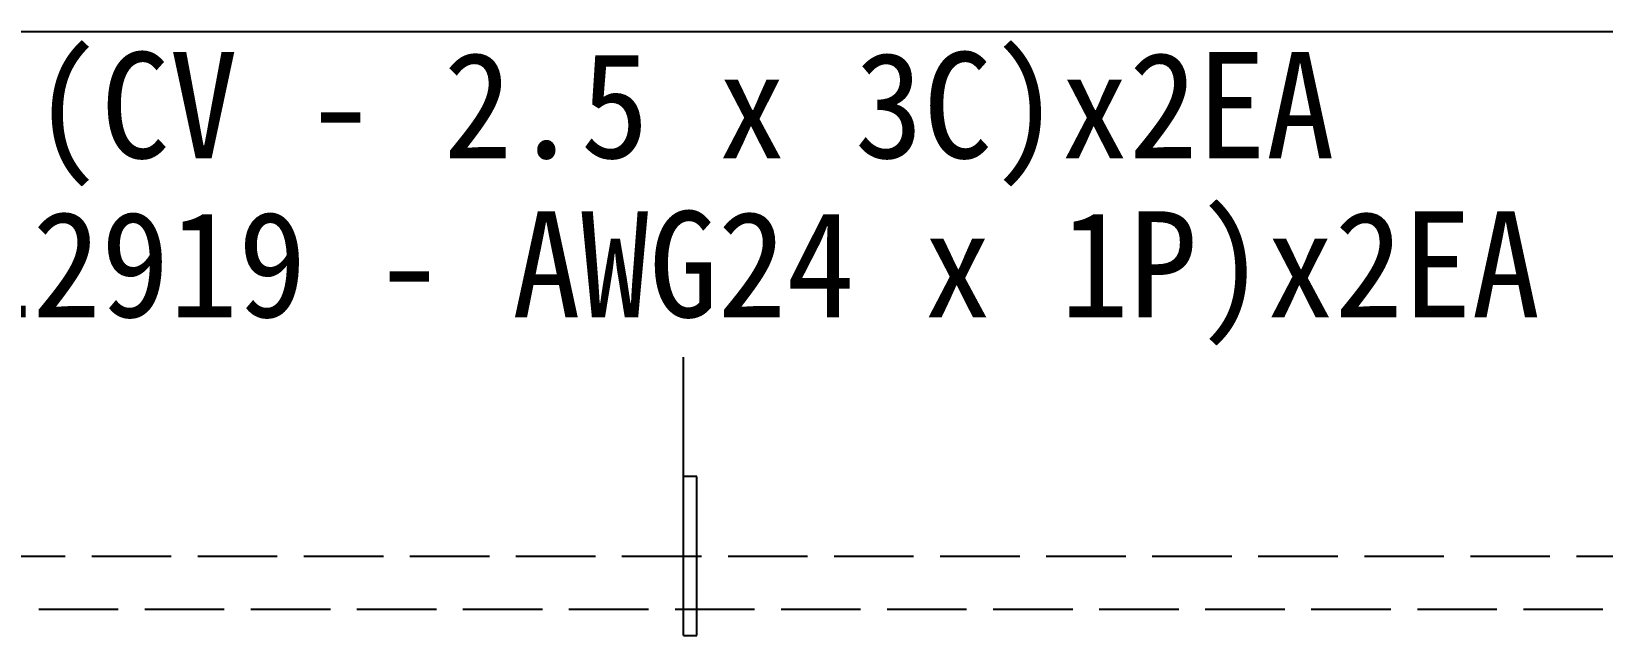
# Model space of a CAD drawing. Header units: millimetres. Extents: x 70 to 2494, y 28 to 562.
# Drawn here: x 280.2 to 339.4, y 284.1 to 306.9 of the extents above; entities that cross this region are included whole.
import ezdxf
from ezdxf.enums import TextEntityAlignment as Align

# ---------------------------------------------------------------- set-up
doc = ezdxf.new("R2010")
doc.units = ezdxf.units.MM
doc.linetypes.add('H2', pattern=[4, 3, -1])
for name, color, linetype in [('ARCH', 9, 'Continuous'), ('SEN', 7, 'Continuous'), ('TEXT', 2, 'Continuous')]:
    doc.layers.add(name, color=color, linetype=linetype)
doc.styles.add('STYLE1', font='')
doc.styles.get('STYLE1').set_extended_font_data('GulimChe')

msp = doc.modelspace()

# ---------------------------------------------------------------- linework, layer by layer
at = {"color": 4, "linetype": 'H2'}
for p, q in [((186.463, 287.075), (480.957, 287.075)), ((188.463, 285.075), (409.384, 285.075))]:
    msp.add_line(p, q, dxfattribs=at)
at = {"layer": 'ARCH', "color": 9}
msp.add_line((98.66, 306.87), (716.901, 306.87), dxfattribs=at)
at = {"layer": 'TEXT', "color": 7}
for p, q in [((304.78, 284.075), (304.78, 294.575)), ((305.28, 290.075), (304.78, 290.075)), ((305.28, 284.075), (305.28, 290.075)), ((304.78, 284.075), (305.28, 284.075))]:
    msp.add_line(p, q, dxfattribs=at)

# ---------------------------------------------------------------- texts
at = {"layer": 'SEN', "style": 'STYLE1'}
for s, p in [('(CV - 2.5 x 3C)x2EA', (304.78, 303.78)), ('(UL2919 - AWG24 x 1P)x2EA', (304.78, 297.78))]:
    msp.add_text(s, height=4, dxfattribs=at).set_placement(p, align=Align.MIDDLE)

doc.saveas('drawing.dxf')
